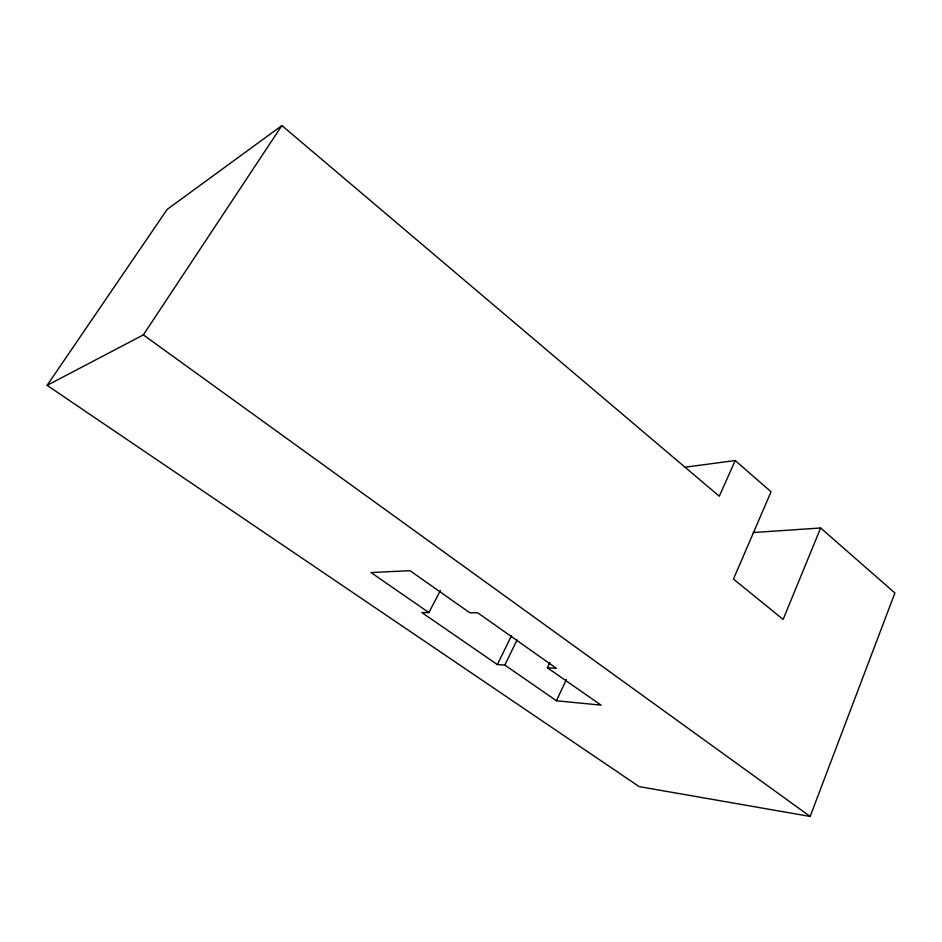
<?xml version="1.0" encoding="UTF-8"?>
<svg xmlns="http://www.w3.org/2000/svg" width="942" height="942" viewBox="0 0 942 942"><rect width="100%" height="100%" fill="white"/><g stroke="black" fill="none" stroke-linecap="round" stroke-linejoin="round"><path stroke-width="1.41" d="M820.647 527.979L783.143 619.412L733.465 579.059L771.051 491.771L735.207 460.532L719.276 496.234L281.894 125.557L167.158 209.407L47.1 385.349L639.147 786.617L810.155 816.443L894.9 592.989L820.647 527.979L753.223 532.536M440.409 590.457L428.916 612.594L421.851 612.559L497.341 664.581L504.818 665.064L556.451 700.766L566.377 679.535M556.451 700.766L601.067 705.134L547.373 667.76L549.893 662.473M504.818 665.064L517.064 639.948M497.341 664.581L511.588 635.52M47.1 385.349L143.349 334.905L281.894 125.557M684.41 467.291L735.207 460.532M547.373 667.76L556.369 668.325L477.747 612.806L469.811 612.771L409.982 570.675L371.018 572.559L428.916 612.594M143.349 334.905L810.155 816.443"/></g></svg>
